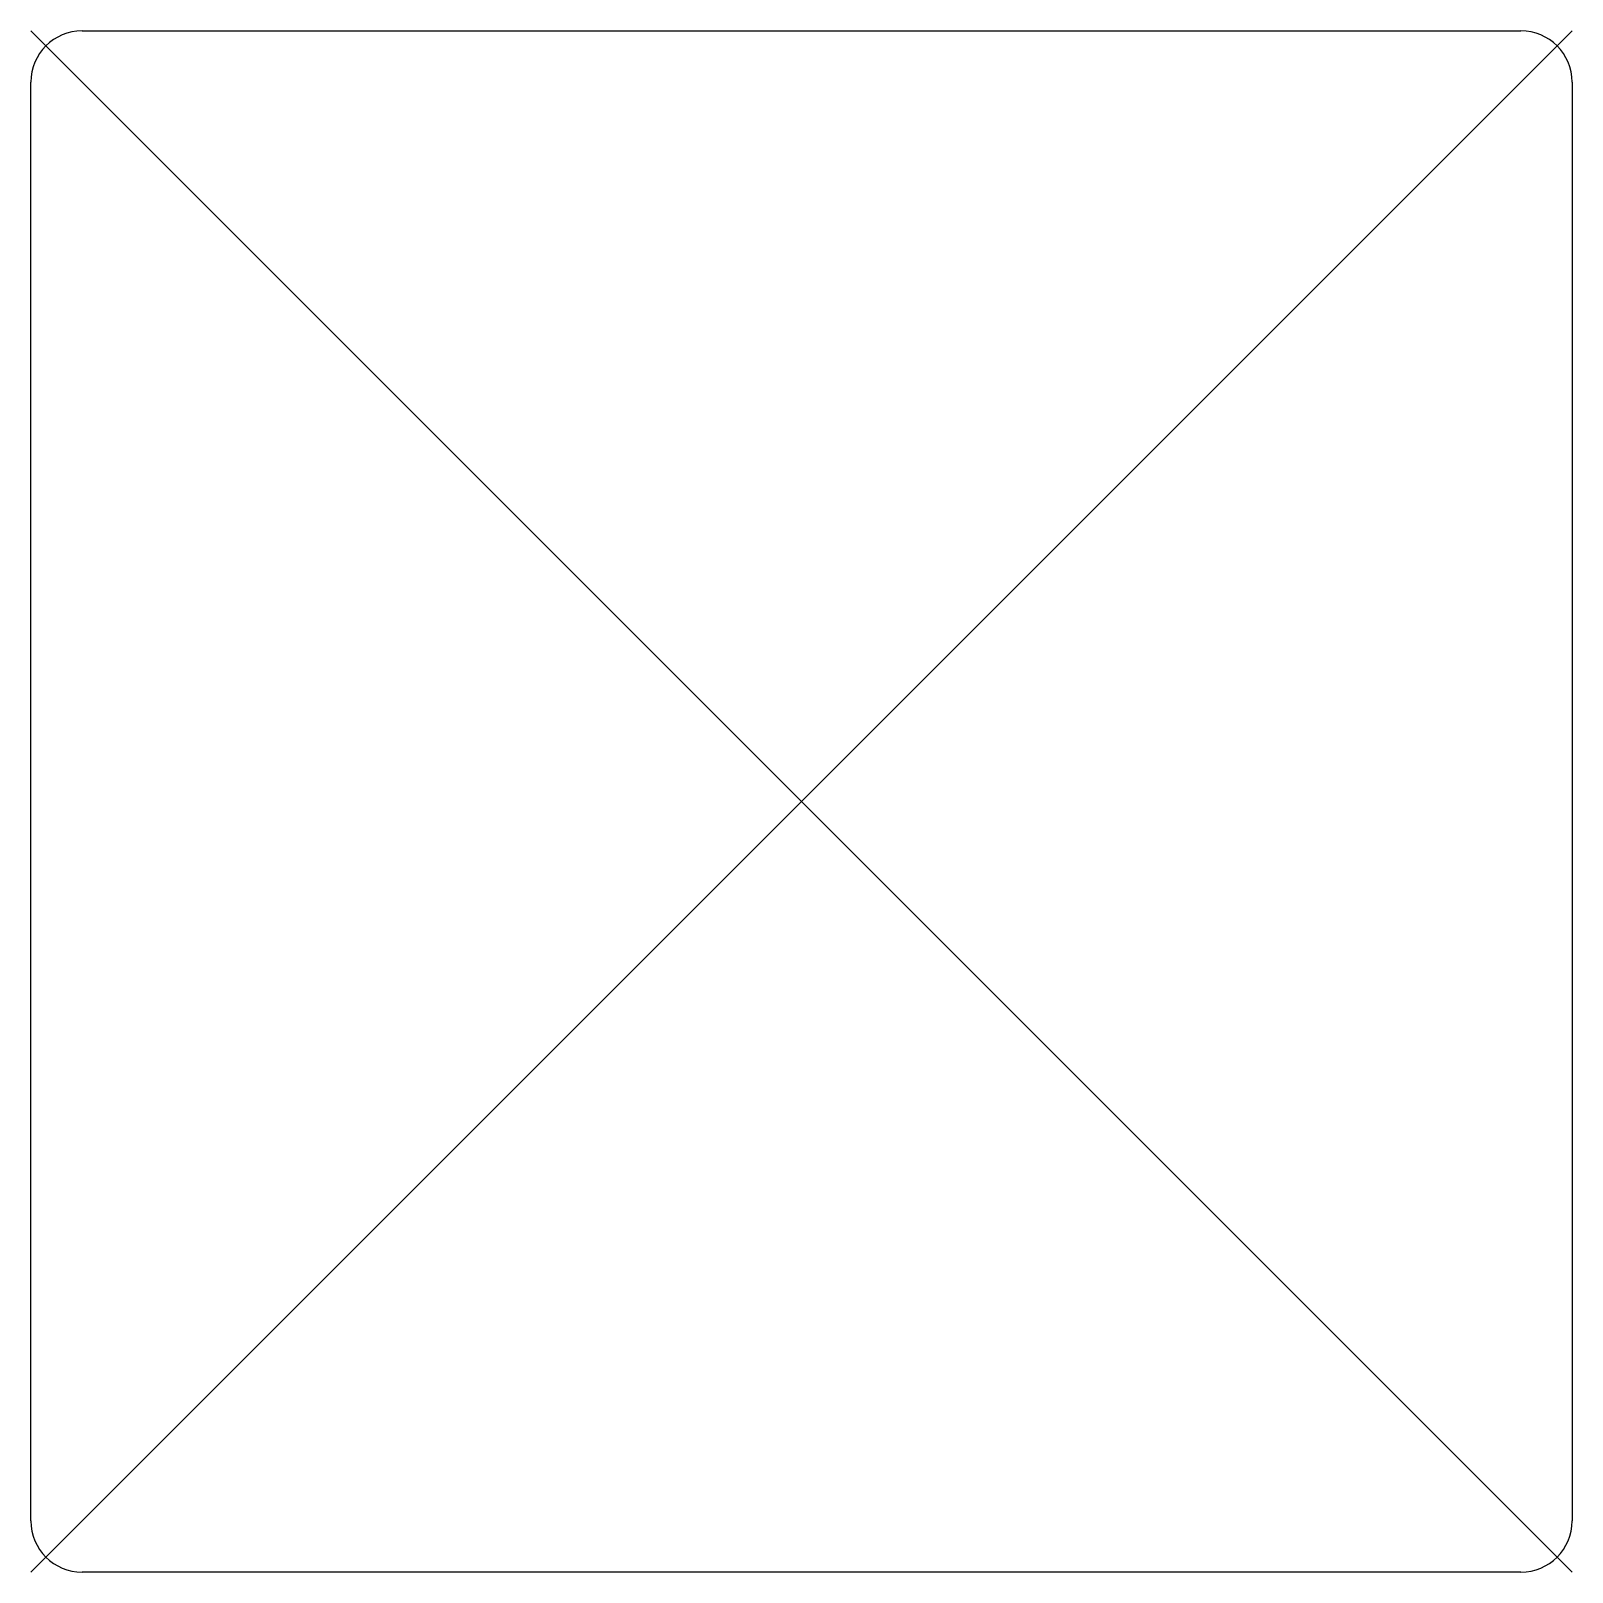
# Model space of a CAD drawing. Header units: centimetres. Extents: x -1.5 to 1.5, y -1.5 to 1.5.
import ezdxf

# ---------------------------------------------------------------- set-up
doc = ezdxf.new("R2010")
doc.units = ezdxf.units.CM
doc.header["$MEASUREMENT"] = 0
doc.layers.add('Light_Box_Acrylic-Cover v1_Sketch1', color=7, linetype='Continuous')

msp = doc.modelspace()

# ---------------------------------------------------------------- linework, layer by layer
at = {"layer": 'Light_Box_Acrylic-Cover v1_Sketch1'}
for p, q in [((1.5, -1.5), (-1.5, 1.5)), ((-1.5, -1.5), (1.5, 1.5)), ((-1.4, 1.5), (1.4, 1.5)), ((-1.5, -1.4), (-1.5, 1.4)), ((1.5, 1.4), (1.5, -1.4)), ((1.4, -1.5), (-1.4, -1.5))]:
    msp.add_line(p, q, dxfattribs=at)
for centre, start, end in [((-1.4, 1.4), 90, 180), ((1.4, 1.4), 0, 90), ((-1.4, -1.4), 180, 270), ((1.4, -1.4), 270, 360)]:
    msp.add_arc(centre, 0.1, start, end, dxfattribs=at)
msp.add_point((0, 0), dxfattribs=at)
msp.add_point((0, 0), dxfattribs=at)

doc.saveas('drawing.dxf')
